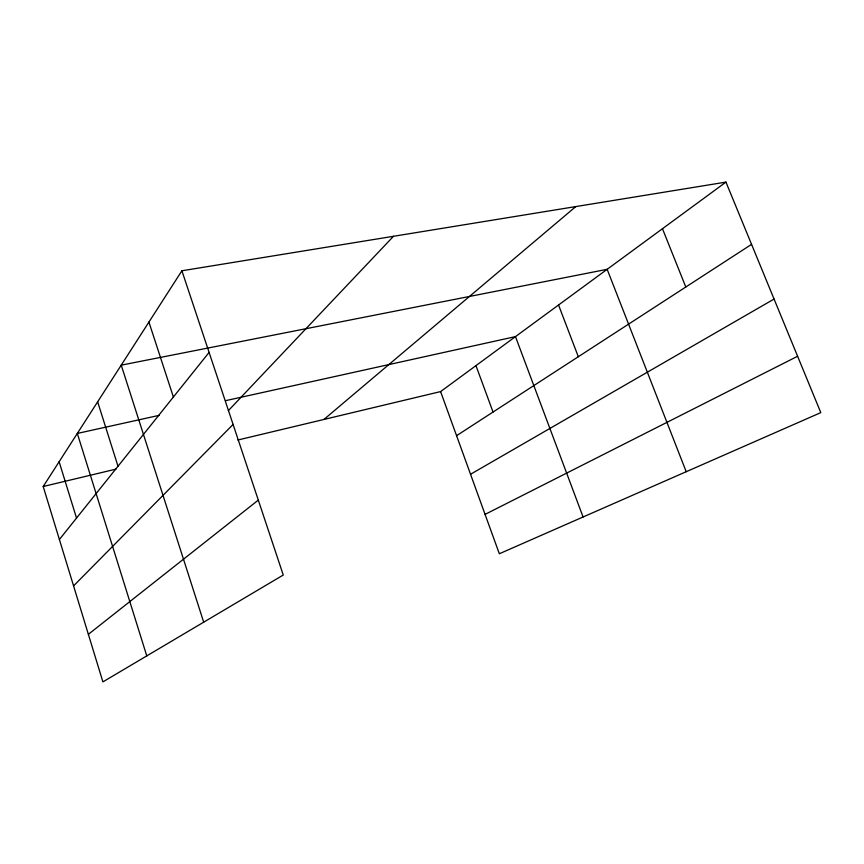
<?xml version="1.0" encoding="UTF-8"?>
<svg xmlns="http://www.w3.org/2000/svg" width="864" height="864" viewBox="0 0 864 864"><rect width="100%" height="100%" fill="white"/><g stroke="black" fill="none" stroke-linecap="round" stroke-linejoin="round"><path stroke-width="1.3" d="M181.904 270.778L283.262 575.035L102.902 681.89L43.2 486.508L181.904 270.778L725.944 182.11L820.8 412.625L499.327 553.759L440.597 391.586L725.944 182.11M59.389 539.492L209.099 352.393M228.312 410.702L393.487 236.293M73.57 585.911L233.096 424.429M323.914 419.461L575.802 206.582M88.366 634.327L258.304 500.116M456.57 435.694L751.561 244.361M470.534 474.26L774.068 299.052M485.071 514.393L797.602 356.26M43.2 486.508L116.003 469.12M237.87 440.014L440.597 391.586M159.343 415.314L77.328 433.436L146.772 655.895M225.493 400.691L515.473 336.614L583.081 516.985M662.461 228.712L685.8 287.021M686.21 471.712L607.154 269.309L121.23 365.148L203.699 622.177M558.544 305.003L578.318 356.735M475.956 365.623L493.042 412.042M148.921 322.078L173.383 397.019M97.643 401.825L118.012 466.236M59.13 461.732L76.518 518.087"/></g></svg>
